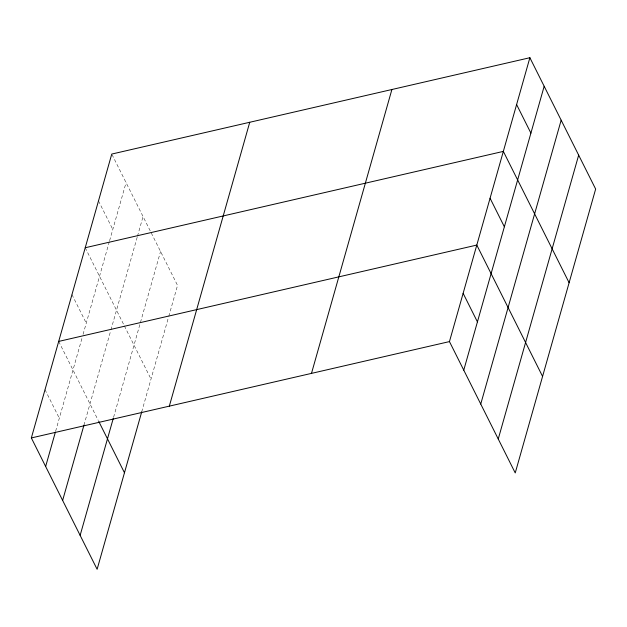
<?xml version="1.0" encoding="UTF-8"?>
<svg xmlns="http://www.w3.org/2000/svg" width="627" height="627" viewBox="0 0 627 627"><rect width="100%" height="100%" fill="white"/><g stroke="black" fill="none" stroke-linecap="round" stroke-linejoin="round"><path stroke-width="0.47" stroke-dasharray="3.13 2.35" d="M55.638 431.219L82.012 338.125M83.07 334.371L109.341 241.63M109.607 240.697L126.066 182.614M83.932 425.239L110.673 330.829M110.94 329.888L137.211 237.147M137.478 236.214L143.05 216.542M113.581 417.3L160.551 251.49M141.718 411.876L168.514 317.262M168.781 316.329L177.543 285.41L112.202 154.932M98.494 200.906L112.797 229.458M85.225 247.743L123.95 325.068M124.389 325.946L151.005 379.092M71.956 294.58L86.26 323.132M58.695 341.417L98.29 420.498M45.019 389.68L59.322 418.233"/><path stroke-width="0.94" d="M141.718 411.876L97.122 569.285L31.35 437.936L111.763 154.062L529.878 57.715L595.65 189.064L515.237 472.938L449.457 341.59L529.878 57.715M45.646 466.488L55.372 432.152M62.637 500.409L83.932 425.239M80.138 535.364L113.315 418.233M169.329 406.139L249.742 122.273M311.486 373.386L391.899 89.512M463.761 370.142L544.173 86.267M480.744 404.062L561.157 120.188M498.246 439.01L578.666 155.143M85.225 247.743L503.34 151.397L569.112 282.738M58.695 341.417L476.802 245.071L542.574 376.419M31.35 437.936L449.457 341.59M516.609 104.552L530.904 133.104M490.071 198.234L504.367 226.786M463.134 293.326L477.429 321.878M98.729 421.368L124.467 472.766"/></g></svg>
